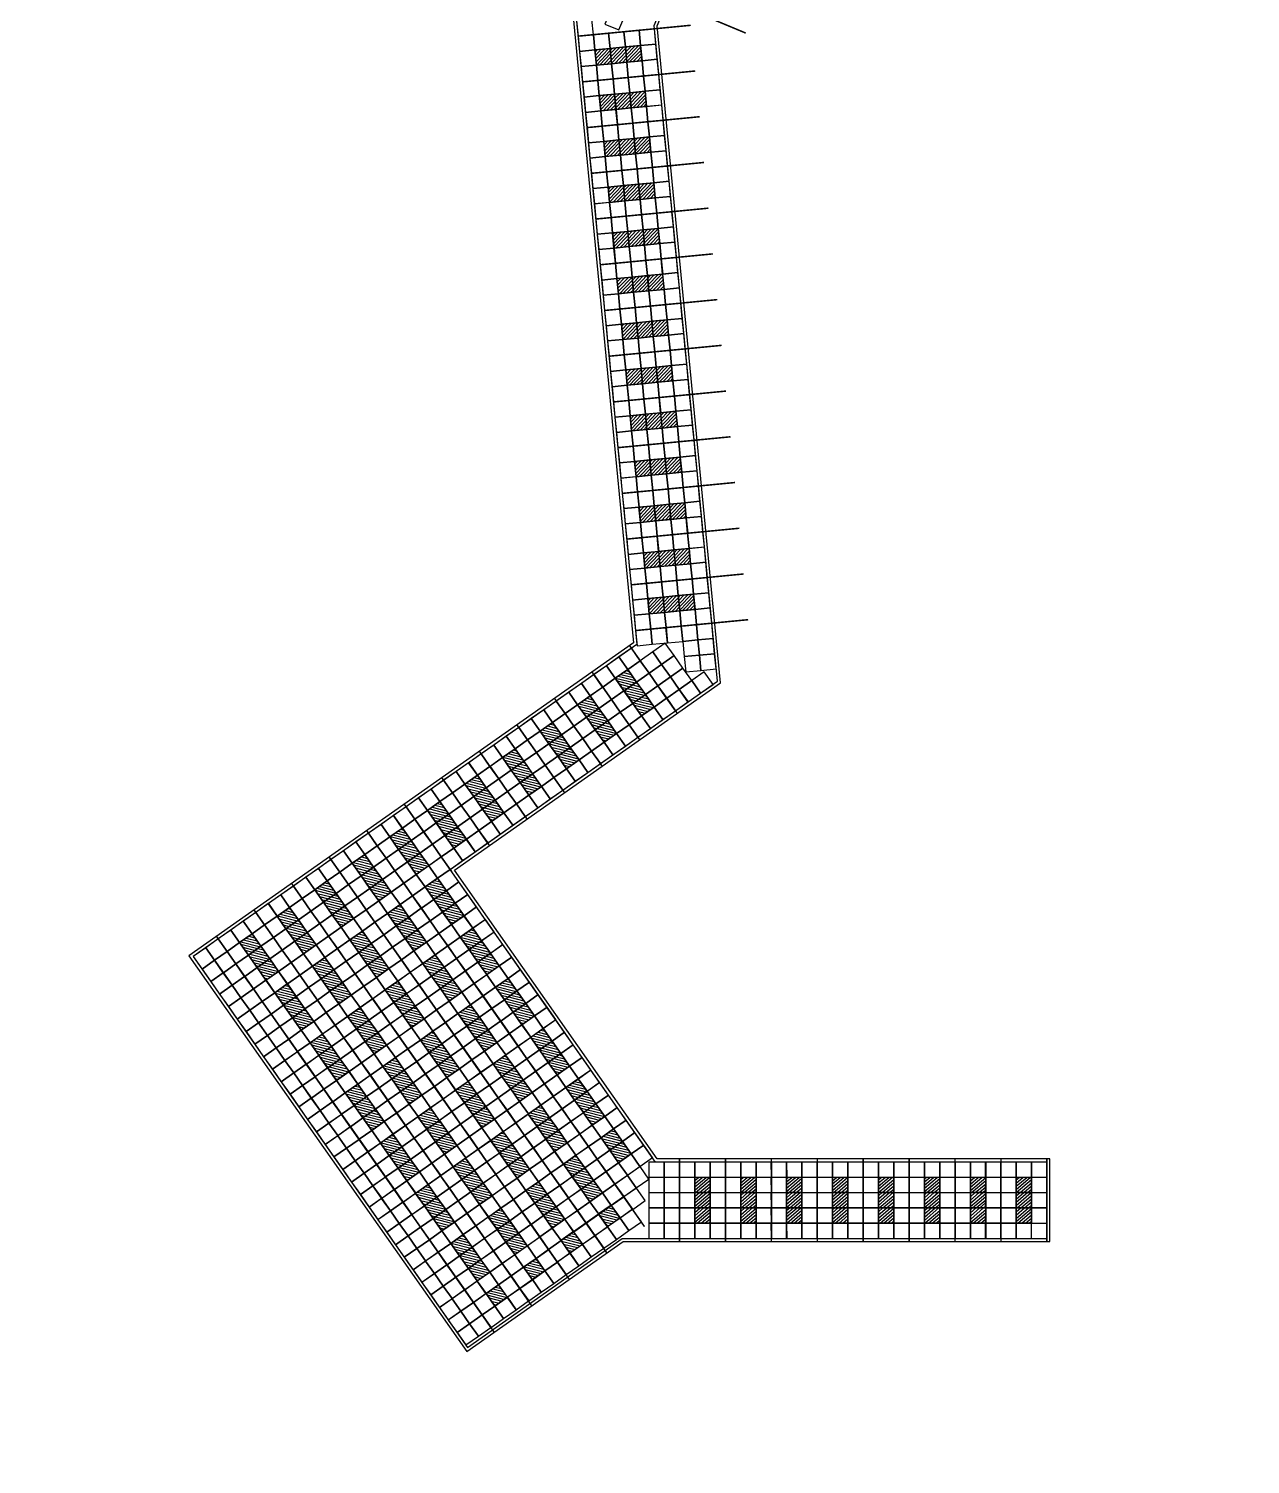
# Model space of a CAD drawing. Extents: x 833816 to 4746262, y -3629782 to -1973088.
# Drawn here: x 1977797 to 2017696, y -2702583 to -2655706 of the extents above; entities that cross this region are included whole.
import ezdxf

# ---------------------------------------------------------------- set-up
doc = ezdxf.new("R2010")
doc.units = 0
doc.header["$LTSCALE"] = 1000
doc.header["$MEASUREMENT"] = 0
doc.layers.add('W-FLOAT_BOWL浮筒', color=253, linetype='Continuous')

# ---------------------------------------------------------------- blocks, each defined once
blk = doc.blocks.new('浮筒')
at = {"layer": 'W-FLOAT_BOWL浮筒'}
blk.add_lwpolyline([(-230, -268), (268, -230), (230, 268), (-268, 230)], close=True, dxfattribs=at)
blk = doc.blocks.new('*U182')
at = {"color": 2, "const_width": 50}
blk.add_lwpolyline([(-2682, 0), (2682, 0)], dxfattribs=at)
blk = doc.blocks.new('*U179')
at = {"color": 0, "linetype": 'ByBlock', "lineweight": -2, "transparency": 16777216}
for p in [(0, 0), (0, -1500), (0, -3000), (0, -4500), (0, -6000), (0, -7500), (0, -9000), (0, -10500), (0, -12000), (0, -13500), (0, -15000), (0, -16500), (0, -18000), (0, -19500), (0, -21000), (0, -22500), (0, -24000), (0, -25500), (0, -27000)]:
    blk.add_blockref('*U182', p, dxfattribs=at)
blk = doc.blocks.new('*U184')
at = {"color": 2, "const_width": 50}
blk.add_lwpolyline([(-1848, 0), (1848, 0)], dxfattribs=at)
blk = doc.blocks.new('*U185')
at = {"color": 0, "linetype": 'ByBlock', "lineweight": -2, "transparency": 16777216}
for p in [(0, 0), (0, -1500), (0, -3000), (0, -4500), (0, -6000), (0, -7500), (0, -9000), (0, -10500), (0, -12000), (0, -13500), (0, -15000), (0, -16500), (0, -18000), (0, -19500)]:
    blk.add_blockref('*U184', p, dxfattribs=at)
blk = doc.blocks.new('空格子')
at = {"layer": 'W-FLOAT_BOWL浮筒'}
h = blk.add_hatch(dxfattribs=at)
h.set_pattern_fill('ANSI31', color=256, scale=50)
h.set_pattern_definition([(45, (0, 0), (-56.127, 56.127), [])])
h.paths.add_polyline_path([(219, 263), (-280, 225), (-242, -274), (256, -236)])
blk.add_lwpolyline([(-242, -274), (256, -236), (219, 263), (-280, 225)], close=True, dxfattribs=at)
blk = doc.blocks.new('*U194')
at = {"color": 2, "const_width": 50}
blk.add_lwpolyline([(0, 1350), (0, -1350)], dxfattribs=at)
blk = doc.blocks.new('*U195')
at = {"color": 0, "linetype": 'ByBlock', "lineweight": -2, "transparency": 16777216}
for p in [(-12000, 0), (-10500, 0), (-9000, 0), (-7500, 0), (-6000, 0), (-4500, 0), (-3000, 0), (-1500, 0), (0, 0)]:
    blk.add_blockref('*U194', p, dxfattribs=at)
blk = doc.blocks.new('*U176')
at = {"color": 2, "const_width": 50}
blk.add_lwpolyline([(0, 1350), (0, -1350)], dxfattribs=at)
blk = doc.blocks.new('*U177')
at = {"color": 0, "linetype": 'ByBlock', "lineweight": -2, "transparency": 16777216}
for p in [(-9000, 0), (-7500, 0), (-6000, 0), (-4500, 0), (-3000, 0), (-1500, 0), (0, 0)]:
    blk.add_blockref('*U176', p, dxfattribs=at)
blk = doc.blocks.new('*U198')
at = {"color": 2, "const_width": 50}
blk.add_lwpolyline([(4537, -6464), (-4537, 6464)], dxfattribs=at)
blk = doc.blocks.new('*U199')
at = {"color": 0, "linetype": 'ByBlock', "lineweight": -2, "transparency": 16777216}
blk.add_blockref('*U198', (0, 0), dxfattribs=at)
blk = doc.blocks.new('*U174')
at = {"rotation": 54.93270075368672}
blk.add_blockref('*U199', (0, 0), dxfattribs=at)
blk = doc.blocks.new('*U175')
at = {"color": 0, "linetype": 'ByBlock', "lineweight": -2, "transparency": 16777216}
for p in [(0, 6000), (0, 4500), (0, 3000), (0, 1500), (0, 0)]:
    blk.add_blockref('*U174', p, dxfattribs=at)

msp = doc.modelspace()

# ---------------------------------------------------------------- linework, layer by layer
at = {"color": 5}
for points in [[(2011010.4, -2538408.2), (2010986.1, -2585582.8), (2006762.3, -2589558.6), (2006760.6, -2628329.1), (1995564.9, -2655212.7), (1997554.1, -2675761.1), (1983030.9, -2685977.6), (1992105.5, -2698905.5), (1997215, -2695313.4), (2011153.2, -2695313.4), (2011153.2, -2692613.4), (1998319, -2692613.4), (1991699.9, -2683180.5), (2000394.2, -2677064.4), (1998323.4, -2655611.8), (2009461, -2628923.9), (2009462.2, -2590725.1), (2017687.4, -2582983.1), (2017696.4, -2565614), (2013699.6, -2559492.3), (2013710.8, -2537581.6)], [(2011053.2, -2692713.4), (1998267, -2692713.4), (1991560.7, -2683156.1), (2000289.1, -2677016.1), (1998221.5, -2655596.5), (2009361, -2628903.8), (2009362.2, -2590681.9), (2017587.5, -2582939.8), (2017596.4, -2565643.7), (2013599.5, -2559522.1), (2013610.8, -2537612.3)], [(2011110.4, -2538377.6), (2011086.1, -2585626.1), (2006862.3, -2589601.8), (2006860.6, -2628349.1), (1995666.8, -2655228), (1997659.3, -2675809.4), (1983170.1, -2686001.9), (1992129.9, -2698766.2), (1997183.3, -2695213.4), (2011053.2, -2695213.4), (2011053.2, -2692713.4)]]:
    msp.add_lwpolyline(points, dxfattribs=at)

# ---------------------------------------------------------------- block references
for name, p, rotation in [('*U179', (2009120.6, -2629891.8), 337.3906525848824), ('*U185', (1997583, -2655771.3), 5.513579165402326), ('空格子', (1996574.2, -2656617.4), 1.185991476466201), ('空格子', (1997071.9, -2656569.4), 1.185991476466201), ('空格子', (1997569.6, -2656521.4), 1.185991476466201), ('空格子', (1996718.3, -2658110.5), 1.185991476466201), ('空格子', (1997216, -2658062.5), 1.185991476466201), ('空格子', (1997713.7, -2658014.4), 1.185991476466201), ('空格子', (1996862.4, -2659603.6), 1.185991476466201), ('空格子', (1997360.1, -2659555.5), 1.185991476466201), ('空格子', (1997857.8, -2659507.5), 1.185991476466201), ('空格子', (1998001.9, -2661000.5), 1.185991476466201), ('空格子', (1997006.6, -2661096.6), 1.185991476466201), ('空格子', (1997504.2, -2661048.6), 1.185991476466201), ('空格子', (1997150.7, -2662589.7), 1.185991476466201), ('空格子', (1997648.4, -2662541.6), 1.185991476466201), ('空格子', (1998146.1, -2662493.6), 1.185991476466201), ('空格子', (1997294.8, -2664082.7), 1.185991476466201), ('空格子', (1997792.5, -2664034.7), 1.185991476466201), ('空格子', (1998290.2, -2663986.7), 1.185991476466201), ('空格子', (1997438.9, -2665575.8), 1.185991476466201), ('空格子', (1997936.6, -2665527.8), 1.185991476466201), ('空格子', (1998434.3, -2665479.7), 1.185991476466201), ('空格子', (1997583, -2667068.9), 1.185991476466201), ('空格子', (1998080.7, -2667020.8), 1.185991476466201), ('空格子', (1998578.4, -2666972.8), 1.185991476466201), ('空格子', (1998224.9, -2668513.9), 1.185991476466201), ('空格子', (1998722.5, -2668465.8), 1.185991476466201), ('空格子', (1997727.2, -2668561.9), 1.185991476466201), ('空格子', (1997871.3, -2670055), 1.185991476466201), ('空格子', (1998369, -2670006.9), 1.185991476466201), ('空格子', (1998866.7, -2669958.9), 1.185991476466201), ('空格子', (1998015.4, -2671548), 1.185991476466201), ('空格子', (1998513.1, -2671500), 1.185991476466201), ('空格子', (1999010.8, -2671452), 1.185991476466201), ('空格子', (1998159.5, -2673041.1), 1.185991476466201), ('空格子', (1998657.2, -2672993.1), 1.185991476466201), ('空格子', (1999154.9, -2672945), 1.185991476466201), ('空格子', (1998303.7, -2674534.2), 1.185991476466201), ('空格子', (1998801.3, -2674486.1), 1.185991476466201), ('空格子', (1999299, -2674438.1), 1.185991476466201), ('*U177', (1990841.5, -2682133.8), 215.124863649522), ('空格子', (1997312.4, -2676985.4), 300.79718851719), ('空格子', (1997600.5, -2677394), 300.79718851719), ('*U175', (1988462.2, -2691803.7), 305.0540812993604), ('空格子', (1996085.5, -2677848.4), 300.79718851719), ('空格子', (1997887.7, -2677803.3), 300.79718851719), ('空格子', (1996373.7, -2678257), 300.79718851719), ('空格子', (1994858.7, -2678711.5), 300.79718851719), ('空格子', (1996660.9, -2678666.3), 300.79718851719), ('空格子', (1995146.8, -2679120.1), 300.79718851719), ('空格子', (1993631.8, -2679574.5), 300.79718851719), ('空格子', (1995434, -2679529.4), 300.79718851719), ('空格子', (1993920, -2679983.1), 300.79718851719), ('空格子', (1992405, -2680437.5), 300.79718851719), ('空格子', (1994207.2, -2680392.4), 300.79718851719), ('空格子', (1991178.1, -2681300.6), 300.79718851719), ('空格子', (1992693.1, -2680846.1), 300.79718851719), ('空格子', (1992980.3, -2681255.4), 300.79718851719), ('空格子', (1991466.3, -2681709.2), 300.79718851719), ('空格子', (1989951.3, -2682163.6), 300.79718851719), ('空格子', (1991753.5, -2682118.5), 300.79718851719), ('空格子', (1990239.4, -2682572.2), 300.79718851719), ('空格子', (1988724.4, -2683026.7), 300.79718851719), ('空格子', (1990526.6, -2682981.5), 300.79718851719), ('空格子', (1989012.6, -2683435.3), 300.79718851719), ('空格子', (1987497.6, -2683889.7), 300.79718851719), ('空格子', (1989299.8, -2683844.6), 300.79718851719), ('空格子', (1991102, -2683799.5), 300.79718851719), ('空格子', (1987785.7, -2684298.3), 300.79718851719), ('空格子', (1991390.2, -2684208.1), 300.79718851719), ('空格子', (1986270.7, -2684752.7), 300.79718851719), ('空格子', (1988072.9, -2684707.6), 300.79718851719), ('空格子', (1989875.1, -2684662.5), 300.79718851719), ('空格子', (1991677.4, -2684617.4), 300.79718851719), ('空格子', (1986558.9, -2685161.3), 300.79718851719), ('空格子', (1990163.3, -2685071.1), 300.79718851719), ('空格子', (1990450.5, -2685480.4), 300.79718851719), ('空格子', (1992253.4, -2685436.2), 300.79718851719), ('空格子', (1985043.8, -2685615.8), 300.79718851719), ('空格子', (1986846.1, -2685570.6), 300.79718851719), ('空格子', (1988648.3, -2685525.5), 300.79718851719), ('空格子', (1988936.5, -2685934.1), 300.79718851719), ('空格子', (1992541.6, -2685844.8), 300.79718851719), ('空格子', (1985332, -2686024.4), 300.79718851719), ('空格子', (1985619.2, -2686433.7), 300.79718851719), ('空格子', (1987421.4, -2686388.6), 300.79718851719), ('空格子', (1989223.7, -2686343.4), 300.79718851719), ('空格子', (1991026.5, -2686299.3), 300.79718851719), ('空格子', (1992828.8, -2686254.1), 300.79718851719), ('空格子', (1987709.6, -2686797.2), 300.79718851719), ('空格子', (1991314.7, -2686707.9), 300.79718851719), ('空格子', (1986194.6, -2687251.6), 300.79718851719), ('空格子', (1987996.8, -2687206.5), 300.79718851719), ('空格子', (1989799.7, -2687162.3), 300.79718851719), ('空格子', (1991601.9, -2687117.2), 300.79718851719), ('空格子', (1993405.1, -2687071.3), 300.79718851719), ('空格子', (1986482.8, -2687660.2), 300.79718851719), ('空格子', (1990087.9, -2687570.9), 300.79718851719), ('空格子', (1993693.3, -2687479.9), 300.79718851719), ('空格子', (1986770, -2688069.5), 300.79718851719), ('空格子', (1988572.8, -2688025.3), 300.79718851719), ('空格子', (1990375.1, -2687980.2), 300.79718851719), ('空格子', (1992178.3, -2687934.4), 300.79718851719), ('空格子', (1993980.5, -2687889.2), 300.79718851719), ('空格子', (1988861, -2688433.9), 300.79718851719), ('空格子', (1990951.4, -2688797.4), 300.79718851719), ('空格子', (1992466.5, -2688343), 300.79718851719), ('空格子', (1992753.6, -2688752.3), 300.79718851719), ('空格子', (1994552, -2688711.3), 300.79718851719), ('空格子', (1987346, -2688888.4), 300.79718851719), ('空格子', (1989148.2, -2688843.2), 300.79718851719), ('空格子', (1991239.6, -2689206), 300.79718851719), ('空格子', (1994840.2, -2689119.9), 300.79718851719), ('空格子', (1987634.2, -2689297), 300.79718851719), ('空格子', (1987921.4, -2689706.3), 300.79718851719), ('空格子', (1989724.6, -2689660.4), 300.79718851719), ('空格子', (1991526.8, -2689615.3), 300.79718851719), ('空格子', (1993325.1, -2689574.3), 300.79718851719), ('空格子', (1995127.3, -2689529.2), 300.79718851719), ('空格子', (1990012.8, -2690069), 300.79718851719), ('空格子', (1993613.3, -2689982.9), 300.79718851719), ('空格子', (1988497.7, -2690523.5), 300.79718851719), ('空格子', (1990299.9, -2690478.3), 300.79718851719), ('空格子', (1992098.3, -2690437.4), 300.79718851719), ('空格子', (1993900.5, -2690392.2), 300.79718851719), ('空格子', (1995698.8, -2690351.3), 300.79718851719), ('空格子', (1988785.9, -2690932.1), 300.79718851719), ('空格子', (1992386.5, -2690846), 300.79718851719), ('空格子', (1995987, -2690759.8), 300.79718851719), ('空格子', (1989073.1, -2691341.4), 300.79718851719), ('空格子', (1990871.4, -2691300.4), 300.79718851719), ('空格子', (1992673.6, -2691255.3), 300.79718851719), ('空格子', (1994472, -2691214.3), 300.79718851719), ('空格子', (1996274.2, -2691169.2), 300.79718851719), ('空格子', (1991159.6, -2691709), 300.79718851719), ('空格子', (1993245.1, -2692077.3), 300.79718851719), ('空格子', (1994760.2, -2691622.9), 300.79718851719), ('空格子', (1995047.3, -2692032.2), 300.79718851719), ('空格子', (1996849.6, -2691987.1), 300.79718851719), ('空格子', (1989644.6, -2692163.4), 300.79718851719), ('空格子', (1991446.8, -2692118.3), 300.79718851719), ('空格子', (1993533.3, -2692485.9), 300.79718851719), ('空格子', (1997137.7, -2692395.7), 300.79718851719), ('空格子', (1989932.8, -2692572), 300.79718851719), ('空格子', (1990219.9, -2692981.3), 300.79718851719), ('空格子', (1992018.3, -2692940.4), 300.79718851719), ('空格子', (1993820.5, -2692895.2), 300.79718851719), ('空格子', (1995622.7, -2692850.1), 300.79718851719), ('空格子', (1992306.5, -2693349), 300.79718851719), ('空格子', (1995910.9, -2693258.7), 300.79718851719), ('空格子', (1990791.4, -2693803.4), 300.79718851719), ('空格子', (1992593.6, -2693758.3), 300.79718851719), ('空格子', (1994395.9, -2693713.1), 300.79718851719), ('空格子', (1996198.1, -2693668), 300.79718851719), ('空格子', (1999815.5, -2693458.7), 355.6724123105793), ('空格子', (2001315.5, -2693458.7), 355.6724123105793), ('空格子', (2002815.5, -2693458.7), 355.6724123105793), ('空格子', (2004315.5, -2693458.7), 355.6724123105793), ('空格子', (2005815.5, -2693458.7), 355.6724123105793), ('空格子', (2007315.5, -2693458.7), 355.6724123105793), ('空格子', (2008815.5, -2693458.7), 355.6724123105793), ('空格子', (2010315.5, -2693458.7), 355.6724123105793), ('空格子', (1991079.6, -2694212), 300.79718851719), ('空格子', (1994684, -2694121.7), 300.79718851719), ('空格子', (1999815.5, -2693958.7), 355.6724123105793), ('空格子', (2001315.5, -2693958.7), 355.6724123105793), ('空格子', (2002815.5, -2693958.7), 355.6724123105793), ('空格子', (2004315.5, -2693958.7), 355.6724123105793), ('空格子', (2005815.5, -2693958.7), 355.6724123105793), ('空格子', (2007315.5, -2693958.7), 355.6724123105793), ('空格子', (2008815.5, -2693958.7), 355.6724123105793), ('空格子', (2010315.5, -2693958.7), 355.6724123105793), ('空格子', (1991366.8, -2694621.3), 300.79718851719), ('空格子', (1993169, -2694576.2), 300.79718851719), ('空格子', (1994971.2, -2694531), 300.79718851719), ('空格子', (1996768.8, -2694477.1), 300.79718851719), ('空格子', (1999815.5, -2694458.7), 355.6724123105793), ('空格子', (2001315.5, -2694458.7), 355.6724123105793), ('空格子', (2002815.5, -2694458.7), 355.6724123105793), ('空格子', (2004315.5, -2694458.7), 355.6724123105793), ('空格子', (2005815.5, -2694458.7), 355.6724123105793), ('空格子', (2007315.5, -2694458.7), 355.6724123105793), ('空格子', (2008815.5, -2694458.7), 355.6724123105793), ('空格子', (2010315.5, -2694458.7), 355.6724123105793), ('空格子', (1993457.2, -2694984.8), 300.79718851719), ('空格子', (1995541.9, -2695340.1), 300.79718851719), ('空格子', (1991942.2, -2695439.2), 300.79718851719), ('空格子', (1993744.4, -2695394.1), 300.79718851719), ('空格子', (1992230.3, -2695847.8), 300.79718851719), ('空格子', (1992517.5, -2696257.1), 300.79718851719), ('空格子', (1994321.8, -2696215), 300.79718851719), ('空格子', (1993093.9, -2697076.5), 300.79718851719)]:
    msp.add_blockref(name, p, dxfattribs=dict(rotation=rotation))
msp.add_blockref('*U195', (2011053.2, -2693963.4))
at = {"layer": 'W-FLOAT_BOWL浮筒'}
for p, rotation in [((1996940.8, -2655420.2), 333.0630648960807), ((1995967.2, -2655676.1), 1.185991476615923), ((1996016.8, -2656173.6), 1.185991476615923), ((1996514.4, -2656125.6), 1.185991476615923), ((1997012.1, -2656077.6), 1.185991476615923), ((1997509.8, -2656029.5), 1.185991476615923), ((1998007.5, -2655981.5), 1.185991476615923), ((1996064.8, -2656671.3), 1.185991476615923), ((1998055.5, -2656479.2), 1.185991476615923), ((1996112.8, -2657169), 1.185991476615923), ((1996610.5, -2657121), 1.185991476615923), ((1997108.2, -2657072.9), 1.185991476615923), ((1997605.9, -2657024.9), 1.185991476615923), ((1998103.6, -2656976.8), 1.185991476615923), ((1996160.9, -2657666.7), 1.185991476615923), ((1996658.6, -2657618.7), 1.185991476615923), ((1997156.3, -2657570.6), 1.185991476615923), ((1997653.9, -2657522.6), 1.185991476615923), ((1998151.6, -2657474.5), 1.185991476615923), ((1996208.9, -2658164.4), 1.185991476615923), ((1998199.7, -2657972.2), 1.185991476615923), ((1996257, -2658662.1), 1.185991476615923), ((1996754.6, -2658614), 1.185991476615923), ((1997252.3, -2658566), 1.185991476615923), ((1997750, -2658517.9), 1.185991476615923), ((1998247.7, -2658469.9), 1.185991476615923), ((1996305, -2659159.8), 1.185991476615923), ((1996802.7, -2659111.7), 1.185991476615923), ((1997300.4, -2659063.7), 1.185991476615923), ((1997798.1, -2659015.6), 1.185991476615923), ((1998295.7, -2658967.6), 1.185991476615923), ((1998343.8, -2659465.3), 1.185991476615923), ((1996353, -2659657.4), 1.185991476615923), ((1997396.5, -2660059.1), 1.185991476615923), ((1997894.1, -2660011), 1.185991476615923), ((1998391.8, -2659963), 1.185991476615923), ((1996401.1, -2660155.1), 1.185991476615923), ((1996898.8, -2660107.1), 1.185991476615923), ((1997444.5, -2660556.7), 1.185991476615923), ((1997942.2, -2660508.7), 1.185991476615923), ((1998439.9, -2660460.7), 1.185991476615923), ((1996449.1, -2660652.8), 1.185991476615923), ((1996946.8, -2660604.8), 1.185991476615923), ((1998487.9, -2660958.3), 1.185991476615923), ((1996497.2, -2661150.5), 1.185991476615923), ((1998038.3, -2661504.1), 1.185991476615923), ((1998536, -2661456), 1.185991476615923), ((1996545.2, -2661648.2), 1.185991476615923), ((1997042.9, -2661600.2), 1.185991476615923), ((1997540.6, -2661552.1), 1.185991476615923), ((1998584, -2661953.7), 1.185991476615923), ((1996593.2, -2662145.9), 1.185991476615923), ((1997090.9, -2662097.8), 1.185991476615923), ((1997588.6, -2662049.8), 1.185991476615923), ((1998086.3, -2662001.8), 1.185991476615923), ((1996641.3, -2662643.6), 1.185991476615923), ((1998632, -2662451.4), 1.185991476615923), ((1996689.3, -2663141.3), 1.185991476615923), ((1997187, -2663093.2), 1.185991476615923), ((1997684.7, -2663045.2), 1.185991476615923), ((1998182.4, -2662997.1), 1.185991476615923), ((1998680.1, -2662949.1), 1.185991476615923), ((1996737.4, -2663638.9), 1.185991476615923), ((1997235.1, -2663590.9), 1.185991476615923), ((1997732.7, -2663542.9), 1.185991476615923), ((1998230.4, -2663494.8), 1.185991476615923), ((1998728.1, -2663446.8), 1.185991476615923), ((1996785.4, -2664136.6), 1.185991476615923), ((1998776.2, -2663944.5), 1.185991476615923), ((1996833.4, -2664634.3), 1.185991476615923), ((1997331.1, -2664586.3), 1.185991476615923), ((1997828.8, -2664538.2), 1.185991476615923), ((1998326.5, -2664490.2), 1.185991476615923), ((1998824.2, -2664442.1), 1.185991476615923), ((1996881.5, -2665132), 1.185991476615923), ((1997379.2, -2665084), 1.185991476615923), ((1997876.9, -2665035.9), 1.185991476615923), ((1998374.5, -2664987.9), 1.185991476615923), ((1998872.2, -2664939.8), 1.185991476615923), ((1996929.5, -2665629.7), 1.185991476615923), ((1998920.3, -2665437.5), 1.185991476615923), ((1996977.6, -2666127.4), 1.185991476615923), ((1997475.3, -2666079.3), 1.185991476615923), ((1997972.9, -2666031.3), 1.185991476615923), ((1998470.6, -2665983.2), 1.185991476615923), ((1998968.3, -2665935.2), 1.185991476615923), ((1997025.6, -2666625.1), 1.185991476615923), ((1997523.3, -2666577), 1.185991476615923), ((1998021, -2666529), 1.185991476615923), ((1998518.7, -2666480.9), 1.185991476615923), ((1999016.4, -2666432.9), 1.185991476615923), ((1997073.7, -2667122.7), 1.185991476615923), ((1999064.4, -2666930.6), 1.185991476615923), ((1997619.4, -2667572.4), 1.185991476615923), ((1998117.1, -2667524.4), 1.185991476615923), ((1998614.8, -2667476.3), 1.185991476615923), ((1999112.4, -2667428.3), 1.185991476615923), ((1997121.7, -2667620.4), 1.185991476615923), ((1997667.4, -2668070.1), 1.185991476615923), ((1998165.1, -2668022), 1.185991476615923), ((1998662.8, -2667974), 1.185991476615923), ((1999160.5, -2667926), 1.185991476615923), ((1997169.7, -2668118.1), 1.185991476615923), ((1999208.5, -2668423.6), 1.185991476615923), ((1997217.8, -2668615.8), 1.185991476615923), ((1998758.9, -2668969.4), 1.185991476615923), ((1999256.6, -2668921.3), 1.185991476615923), ((1997265.8, -2669113.5), 1.185991476615923), ((1997763.5, -2669065.5), 1.185991476615923), ((1998261.2, -2669017.4), 1.185991476615923), ((1998806.9, -2669467.1), 1.185991476615923), ((1999304.6, -2669419), 1.185991476615923), ((1997313.9, -2669611.2), 1.185991476615923), ((1997811.5, -2669563.1), 1.185991476615923), ((1998309.2, -2669515.1), 1.185991476615923), ((1999352.6, -2669916.7), 1.185991476615923), ((1997361.9, -2670108.9), 1.185991476615923), ((1999400.7, -2670414.4), 1.185991476615923), ((1997409.9, -2670606.6), 1.185991476615923), ((1997907.6, -2670558.5), 1.185991476615923), ((1998405.3, -2670510.5), 1.185991476615923), ((1998903, -2670462.4), 1.185991476615923), ((1997458, -2671104.2), 1.185991476615923), ((1997955.7, -2671056.2), 1.185991476615923), ((1998453.4, -2671008.2), 1.185991476615923), ((1998951, -2670960.1), 1.185991476615923), ((1999448.7, -2670912.1), 1.185991476615923), ((1997506, -2671601.9), 1.185991476615923), ((1999496.8, -2671409.8), 1.185991476615923), ((1997554.1, -2672099.6), 1.185991476615923), ((1998051.7, -2672051.6), 1.185991476615923), ((1998549.4, -2672003.5), 1.185991476615923), ((1999047.1, -2671955.5), 1.185991476615923), ((1999544.8, -2671907.4), 1.185991476615923), ((1997602.1, -2672597.3), 1.185991476615923), ((1998099.8, -2672549.3), 1.185991476615923), ((1998597.5, -2672501.2), 1.185991476615923), ((1999095.2, -2672453.2), 1.185991476615923), ((1999592.8, -2672405.1), 1.185991476615923), ((1997650.1, -2673095), 1.185991476615923), ((1999640.9, -2672902.8), 1.185991476615923), ((1997698.2, -2673592.7), 1.185991476615923), ((1998195.9, -2673544.6), 1.185991476615923), ((1998693.6, -2673496.6), 1.185991476615923), ((1999191.2, -2673448.6), 1.185991476615923), ((1999688.9, -2673400.5), 1.185991476615923), ((1997746.2, -2674090.4), 1.185991476615923), ((1998243.9, -2674042.3), 1.185991476615923), ((1998741.6, -2673994.3), 1.185991476615923), ((1999239.3, -2673946.2), 1.185991476615923), ((1999737, -2673898.2), 1.185991476615923), ((1997794.3, -2674588), 1.185991476615923), ((1999785, -2674395.9), 1.185991476615923), ((1997842.3, -2675085.7), 1.185991476615923), ((1998340, -2675037.7), 1.185991476615923), ((1998837.7, -2674989.7), 1.185991476615923), ((1999335.4, -2674941.6), 1.185991476615923), ((1999833.1, -2674893.6), 1.185991476615923), ((1998388, -2675535.4), 1.185991476615923), ((1998885.7, -2675487.3), 1.185991476615923), ((1999383.4, -2675439.3), 1.185991476615923), ((1999881.1, -2675391.3), 1.185991476615923), ((1997890.3, -2675583.4), 1.185991476615923), ((1998528.4, -2676115.1), 30.79718851728389), ((1999431.4, -2675937), 1.185991476615923), ((1999929.1, -2675888.9), 1.185991476615923), ((1997013.8, -2676569.1), 30.79718851728389), ((1997422.8, -2676281.5), 30.79718851728389), ((1998119.4, -2676402.7), 30.79718851728389), ((1998816, -2676524), 30.79718851728389), ((1999479.5, -2676434.7), 1.185991476615923), ((1999977.2, -2676386.6), 1.185991476615923), ((1996604.9, -2676856.8), 30.79718851728389), ((1997710.5, -2676690.4), 30.79718851728389), ((1998407.1, -2676811.7), 30.79718851728389), ((1999103.7, -2676933), 30.79718851728389), ((1999800.3, -2677054.2), 30.79718851728389), ((1995787, -2677432.2), 30.79718851728389), ((1996195.9, -2677144.5), 30.79718851728389), ((1996892.6, -2677265.8), 30.79718851728389), ((1997998.1, -2677099.4), 30.79718851728389), ((1998285.8, -2677508.3), 30.79718851728389), ((1998694.8, -2677220.6), 30.79718851728389), ((1999391.4, -2677341.9), 30.79718851728389), ((1994969.1, -2678007.5), 30.79718851728389), ((1995378, -2677719.9), 30.79718851728389), ((1996483.6, -2677553.5), 30.79718851728389), ((1996771.3, -2677962.4), 30.79718851728389), ((1997180.2, -2677674.7), 30.79718851728389), ((1998573.5, -2677917.3), 30.79718851728389), ((1998982.4, -2677629.6), 30.79718851728389), ((1994560.1, -2678295.2), 30.79718851728389), ((1995256.7, -2678416.5), 30.79718851728389), ((1995665.7, -2678128.8), 30.79718851728389), ((1997059, -2678371.4), 30.79718851728389), ((1997467.9, -2678083.7), 30.79718851728389), ((1998164.5, -2678204.9), 30.79718851728389), ((1993742.2, -2678870.6), 30.79718851728389), ((1994151.2, -2678582.9), 30.79718851728389), ((1995544.4, -2678825.4), 30.79718851728389), ((1995953.4, -2678537.8), 30.79718851728389), ((1996241.1, -2678946.7), 30.79718851728389), ((1997346.6, -2678780.3), 30.79718851728389), ((1997755.6, -2678492.6), 30.79718851728389), ((1993333.3, -2679158.3), 30.79718851728389), ((1994029.9, -2679279.5), 30.79718851728389), ((1994438.8, -2678991.9), 30.79718851728389), ((1994726.5, -2679400.8), 30.79718851728389), ((1995832.1, -2679234.4), 30.79718851728389), ((1996528.7, -2679355.7), 30.79718851728389), ((1996937.7, -2679068), 30.79718851728389), ((1992515.4, -2679733.6), 30.79718851728389), ((1992924.3, -2679445.9), 30.79718851728389), ((1993212, -2679854.9), 30.79718851728389), ((1994317.6, -2679688.5), 30.79718851728389), ((1995014.2, -2679809.8), 30.79718851728389), ((1996119.8, -2679643.3), 30.79718851728389), ((1991697.5, -2680309), 30.79718851728389), ((1992106.4, -2680021.3), 30.79718851728389), ((1992803, -2680142.6), 30.79718851728389), ((1993499.7, -2680263.8), 30.79718851728389), ((1994605.3, -2680097.4), 30.79718851728389), ((1995301.9, -2680218.7), 30.79718851728389), ((1995710.8, -2679931), 30.79718851728389), ((1991288.5, -2680596.7), 30.79718851728389), ((1991985.1, -2680717.9), 30.79718851728389), ((1993090.7, -2680551.5), 30.79718851728389), ((1993787.4, -2680672.8), 30.79718851728389), ((1994484, -2680794.1), 30.79718851728389), ((1994892.9, -2680506.4), 30.79718851728389), ((1990470.6, -2681172), 30.79718851728389), ((1990879.6, -2680884.3), 30.79718851728389), ((1991576.2, -2681005.6), 30.79718851728389), ((1992272.8, -2681126.9), 30.79718851728389), ((1993378.4, -2680960.5), 30.79718851728389), ((1994075, -2681081.7), 30.79718851728389), ((1989652.7, -2681747.4), 30.79718851728389), ((1990061.7, -2681459.7), 30.79718851728389), ((1990758.3, -2681581), 30.79718851728389), ((1991863.9, -2681414.6), 30.79718851728389), ((1992560.5, -2681535.8), 30.79718851728389), ((1993257.1, -2681657.1), 30.79718851728389), ((1993666.1, -2681369.4), 30.79718851728389), ((1989243.8, -2682035.1), 30.79718851728389), ((1990349.3, -2681868.6), 30.79718851728389), ((1991046, -2681989.9), 30.79718851728389), ((1992151.6, -2681823.5), 30.79718851728389), ((1992439.2, -2682232.5), 30.79718851728389), ((1992848.2, -2681944.8), 30.79718851728389), ((1988425.9, -2682610.4), 30.79718851728389), ((1988834.8, -2682322.7), 30.79718851728389), ((1989531.4, -2682444), 30.79718851728389), ((1990637, -2682277.6), 30.79718851728389), ((1990924.7, -2682686.5), 30.79718851728389), ((1991333.7, -2682398.9), 30.79718851728389), ((1992030.3, -2682520.1), 30.79718851728389), ((1988016.9, -2682898.1), 30.79718851728389), ((1989122.5, -2682731.7), 30.79718851728389), ((1989410.2, -2683140.6), 30.79718851728389), ((1989819.1, -2682853), 30.79718851728389), ((1991213.1, -2683096.5), 30.79718851728389), ((1991621.3, -2682807.8), 30.79718851728389), ((1987199, -2683473.5), 30.79718851728389), ((1987608, -2683185.8), 30.79718851728389), ((1987895.6, -2683594.7), 30.79718851728389), ((1988304.6, -2683307), 30.79718851728389), ((1989697.9, -2683549.6), 30.79718851728389), ((1990106.8, -2683261.9), 30.79718851728389), ((1990804.1, -2683384.2), 30.79718851728389), ((1991500.1, -2683504.5), 30.79718851728389), ((1986381.1, -2684048.8), 30.79718851728389), ((1986790.1, -2683761.1), 30.79718851728389), ((1988183.3, -2684003.7), 30.79718851728389), ((1988592.3, -2683716), 30.79718851728389), ((1989985.5, -2683958.5), 30.79718851728389), ((1990394.5, -2683670.9), 30.79718851728389), ((1990682.2, -2684079.8), 30.79718851728389), ((1991787.8, -2683913.4), 30.79718851728389), ((1985972.2, -2684336.5), 30.79718851728389), ((1986668.8, -2684457.8), 30.79718851728389), ((1987077.7, -2684170.1), 30.79718851728389), ((1988471, -2684412.6), 30.79718851728389), ((1988879.9, -2684124.9), 30.79718851728389), ((1989167.6, -2684533.9), 30.79718851728389), ((1989576.6, -2684246.2), 30.79718851728389), ((1990273.2, -2684367.5), 30.79718851728389), ((1990969.9, -2684488.8), 30.79718851728389), ((1992075.4, -2684322.4), 30.79718851728389), ((1985154.3, -2684911.9), 30.79718851728389), ((1985563.2, -2684624.2), 30.79718851728389), ((1985850.9, -2685033.1), 30.79718851728389), ((1986956.5, -2684866.7), 30.79718851728389), ((1987365.4, -2684579), 30.79718851728389), ((1987653.1, -2684988), 30.79718851728389), ((1988758.7, -2684821.6), 30.79718851728389), ((1989455.3, -2684942.9), 30.79718851728389), ((1990560.9, -2684776.5), 30.79718851728389), ((1991257.5, -2684897.7), 30.79718851728389), ((1991954.2, -2685019), 30.79718851728389), ((1992363.1, -2684731.3), 30.79718851728389), ((1984336.4, -2685487.2), 30.79718851728389), ((1984745.3, -2685199.5), 30.79718851728389), ((1985441.9, -2685320.8), 30.79718851728389), ((1986138.6, -2685442.1), 30.79718851728389), ((1987244.1, -2685275.7), 30.79718851728389), ((1987940.8, -2685396.9), 30.79718851728389), ((1988349.7, -2685109.3), 30.79718851728389), ((1989046.4, -2685230.6), 30.79718851728389), ((1989743, -2685351.8), 30.79718851728389), ((1990848.6, -2685185.4), 30.79718851728389), ((1991545.2, -2685306.7), 30.79718851728389), ((1992651.5, -2685141.3), 30.79718851728389), ((1983927.4, -2685774.9), 30.79718851728389), ((1984624, -2685896.2), 30.79718851728389), ((1985729.6, -2685729.8), 30.79718851728389), ((1986426.2, -2685851), 30.79718851728389), ((1987122.9, -2685972.3), 30.79718851728389), ((1987531.8, -2685684.6), 30.79718851728389), ((1988228.5, -2685805.9), 30.79718851728389), ((1989334.1, -2685639.5), 30.79718851728389), ((1990030.7, -2685760.8), 30.79718851728389), ((1990727.3, -2685882.1), 30.79718851728389), ((1991136.3, -2685594.4), 30.79718851728389), ((1991833.6, -2685716.6), 30.79718851728389), ((1992939.2, -2685550.2), 30.79718851728389), ((1993226.8, -2685959.2), 30.79718851728389), ((1983518.5, -2686062.6), 30.79718851728389), ((1984215.1, -2686183.8), 30.79718851728389), ((1984911.7, -2686305.1), 30.79718851728389), ((1986017.3, -2686138.7), 30.79718851728389), ((1986713.9, -2686260), 30.79718851728389), ((1987819.5, -2686093.6), 30.79718851728389), ((1988516.2, -2686214.9), 30.79718851728389), ((1989621.7, -2686048.5), 30.79718851728389), ((1990318.4, -2686169.7), 30.79718851728389), ((1991424.6, -2686004.3), 30.79718851728389), ((1991712.3, -2686413.2), 30.79718851728389), ((1992121.3, -2686125.6), 30.79718851728389), ((1993514.5, -2686368.1), 30.79718851728389), ((1983806.1, -2686471.5), 30.79718851728389), ((1984093.8, -2686880.5), 30.79718851728389), ((1984502.8, -2686592.8), 30.79718851728389), ((1985199.4, -2686714.1), 30.79718851728389), ((1985896, -2686835.3), 30.79718851728389), ((1986305, -2686547.7), 30.79718851728389), ((1987001.6, -2686669), 30.79718851728389), ((1988107.2, -2686502.6), 30.79718851728389), ((1988394.9, -2686911.5), 30.79718851728389), ((1988803.8, -2686623.8), 30.79718851728389), ((1989500.5, -2686745.1), 30.79718851728389), ((1989909.4, -2686457.4), 30.79718851728389), ((1990197.8, -2686867.3), 30.79718851728389), ((1990606.7, -2686579.7), 30.79718851728389), ((1992000, -2686822.2), 30.79718851728389), ((1992408.9, -2686534.5), 30.79718851728389), ((1993105.6, -2686655.8), 30.79718851728389), ((1993803.2, -2686776.3), 30.79718851728389), ((1984381.5, -2687289.4), 30.79718851728389), ((1984790.4, -2687001.7), 30.79718851728389), ((1985487.1, -2687123), 30.79718851728389), ((1986592.7, -2686956.6), 30.79718851728389), ((1986880.4, -2687365.6), 30.79718851728389), ((1987289.3, -2687077.9), 30.79718851728389), ((1988682.6, -2687320.5), 30.79718851728389), ((1989091.5, -2687032.8), 30.79718851728389), ((1990485.5, -2687276.3), 30.79718851728389), ((1990894.4, -2686988.6), 30.79718851728389), ((1992287.7, -2687231.1), 30.79718851728389), ((1992696.6, -2686943.5), 30.79718851728389), ((1992985.3, -2687351.7), 30.79718851728389), ((1994090.9, -2687185.3), 30.79718851728389), ((1984669.2, -2687698.4), 30.79718851728389), ((1985078.1, -2687410.7), 30.79718851728389), ((1985365.8, -2687819.6), 30.79718851728389), ((1985774.8, -2687532), 30.79718851728389), ((1987168, -2687774.5), 30.79718851728389), ((1987577, -2687486.9), 30.79718851728389), ((1988273.6, -2687608.1), 30.79718851728389), ((1988970.9, -2687730.4), 30.79718851728389), ((1989379.9, -2687442.7), 30.79718851728389), ((1989667.6, -2687851.6), 30.79718851728389), ((1990773.1, -2687685.2), 30.79718851728389), ((1991182.1, -2687397.6), 30.79718851728389), ((1991469.8, -2687806.5), 30.79718851728389), ((1991878.7, -2687518.8), 30.79718851728389), ((1992576.4, -2687639.4), 30.79718851728389), ((1993273, -2687760.7), 30.79718851728389), ((1994378.6, -2687594.2), 30.79718851728389), ((1984956.9, -2688107.3), 30.79718851728389), ((1985653.8, -2688229.5), 30.72649361071289), ((1986062.5, -2687940.9), 30.79718851728389), ((1987455.7, -2688183.5), 30.79718851728389), ((1987864.7, -2687895.8), 30.79718851728389), ((1988153, -2688305.7), 30.79718851728389), ((1989258.6, -2688139.3), 30.79718851728389), ((1989955.2, -2688260.6), 30.79718851728389), ((1991060.8, -2688094.2), 30.79718851728389), ((1991758.5, -2688214.7), 30.79718851728389), ((1992864, -2688048.3), 30.79718851728389), ((1993560.7, -2688169.6), 30.79718851728389), ((1994257.3, -2688290.9), 30.79718851728389), ((1994666.3, -2688003.2), 30.79718851728389), ((1985244.5, -2688516.7), 30.72649361071289), ((1985940.9, -2688638.8), 30.72649361071289), ((1986350.1, -2688349.9), 30.79718851728389), ((1986637.8, -2688758.8), 30.79718851728389), ((1987046.8, -2688471.2), 30.79718851728389), ((1987744.1, -2688593.4), 30.79718851728389), ((1988440.7, -2688714.7), 30.79718851728389), ((1989546.3, -2688548.3), 30.79718851728389), ((1990242.9, -2688669.5), 30.79718851728389), ((1990651.9, -2688381.9), 30.79718851728389), ((1991349.5, -2688502.4), 30.79718851728389), ((1992046.1, -2688623.7), 30.79718851728389), ((1993151.7, -2688457.3), 30.79718851728389), ((1993848.4, -2688578.6), 30.79718851728389), ((1994950.1, -2688416.3), 30.79718851728389), ((1985531.6, -2688926), 30.72649361071289), ((1986228.1, -2689048.1), 30.72649361071289), ((1986926.2, -2689168.8), 30.79718851728389), ((1988031.8, -2689002.4), 30.79718851728389), ((1988728.4, -2689123.6), 30.79718851728389), ((1989425, -2689244.9), 30.79718851728389), ((1989834, -2688957.2), 30.79718851728389), ((1990531.6, -2689077.8), 30.79718851728389), ((1991637.2, -2688911.4), 30.79718851728389), ((1992333.8, -2689032.6), 30.79718851728389), ((1993030.5, -2689153.9), 30.79718851728389), ((1993439.4, -2688866.2), 30.79718851728389), ((1994132.2, -2688991.7), 30.79718851728389), ((1995237.8, -2688825.3), 30.79718851728389), ((1995525.4, -2689234.2), 30.79718851728389), ((1985818.8, -2689335.3), 30.72649361071289), ((1986515.3, -2689457.4), 30.72649361071289), ((1987213.9, -2689577.7), 30.79718851728389), ((1988319.4, -2689411.3), 30.79718851728389), ((1989016.1, -2689532.6), 30.79718851728389), ((1990122.7, -2689365.5), 30.79718851728389), ((1990819.3, -2689486.7), 30.79718851728389), ((1991924.9, -2689320.3), 30.79718851728389), ((1992212.5, -2689729.3), 30.79718851728389), ((1992621.5, -2689441.6), 30.79718851728389), ((1993723.2, -2689279.4), 30.79718851728389), ((1994010.9, -2689688.3), 30.79718851728389), ((1994419.8, -2689400.6), 30.79718851728389), ((1995813.1, -2689643.2), 30.79718851728389), ((1986106, -2689744.6), 30.72649361071289), ((1986393.2, -2690153.9), 30.72649361071289), ((1986802.5, -2689866.7), 30.72649361071289), ((1987501.5, -2689986.7), 30.79718851728389), ((1988198.2, -2690107.9), 30.79718851728389), ((1988607.1, -2689820.3), 30.79718851728389), ((1989304.8, -2689940.8), 30.79718851728389), ((1990410.3, -2689774.4), 30.79718851728389), ((1990698, -2690183.4), 30.79718851728389), ((1991107, -2689895.7), 30.79718851728389), ((1991803.6, -2690017), 30.79718851728389), ((1992496.4, -2690142.4), 30.79718851728389), ((1992905.3, -2689854.7), 30.79718851728389), ((1994298.6, -2690097.3), 30.79718851728389), ((1994707.5, -2689809.6), 30.79718851728389), ((1995404.2, -2689930.8), 30.79718851728389), ((1996096.9, -2690056.3), 30.79718851728389), ((1986680.3, -2690563.2), 30.72649361071289), ((1987089.6, -2690276.1), 30.72649361071289), ((1987789.2, -2690395.6), 30.79718851728389), ((1988895.8, -2690228.5), 30.79718851728389), ((1989183.5, -2690637.5), 30.79718851728389), ((1989592.4, -2690349.8), 30.79718851728389), ((1990985.7, -2690592.3), 30.79718851728389), ((1991394.6, -2690304.6), 30.79718851728389), ((1992784, -2690551.3), 30.79718851728389), ((1993193, -2690263.7), 30.79718851728389), ((1994586.3, -2690506.2), 30.79718851728389), ((1994995.2, -2690218.5), 30.79718851728389), ((1995279, -2690631.6), 30.79718851728389), ((1996384.6, -2690465.2), 30.79718851728389), ((1986967.5, -2690972.5), 30.72649361071289), ((1987376.8, -2690685.4), 30.72649361071289), ((1987664, -2691094.7), 30.72649361071289), ((1988077.9, -2690803.9), 30.79718851728389), ((1989471.2, -2691046.4), 30.79718851728389), ((1989880.1, -2690758.7), 30.79718851728389), ((1990576.7, -2690880), 30.79718851728389), ((1991269.5, -2691005.4), 30.79718851728389), ((1991678.5, -2690717.7), 30.79718851728389), ((1991966.1, -2691126.7), 30.79718851728389), ((1993071.7, -2690960.3), 30.79718851728389), ((1993480.7, -2690672.6), 30.79718851728389), ((1993768.4, -2691081.6), 30.79718851728389), ((1994177.3, -2690793.9), 30.79718851728389), ((1994870.1, -2690919.3), 30.79718851728389), ((1995566.7, -2691040.6), 30.79718851728389), ((1996672.3, -2690874.2), 30.79718851728389), ((1987254.7, -2691381.8), 30.72649361071289), ((1987951.2, -2691504), 30.72649361071289), ((1988365.6, -2691212.8), 30.79718851728389), ((1989758.8, -2691455.4), 30.79718851728389), ((1990167.8, -2691167.7), 30.79718851728389), ((1990451.6, -2691580.8), 30.79718851728389), ((1991557.2, -2691414.4), 30.79718851728389), ((1992253.8, -2691535.7), 30.79718851728389), ((1993359.4, -2691369.2), 30.79718851728389), ((1994052.2, -2691494.7), 30.79718851728389), ((1995157.8, -2691328.3), 30.79718851728389), ((1995854.4, -2691449.5), 30.79718851728389), ((1996551, -2691570.8), 30.79718851728389), ((1996960, -2691283.1), 30.79718851728389), ((1987541.9, -2691791.1), 30.72649361071289), ((1988238.3, -2691913.3), 30.72649361071289), ((1988653.3, -2691621.8), 30.79718851728389), ((1988940.9, -2692030.7), 30.79718851728389), ((1989349.9, -2691743), 30.79718851728389), ((1990042.7, -2691868.5), 30.79718851728389), ((1990739.3, -2691989.7), 30.79718851728389), ((1991844.9, -2691823.3), 30.79718851728389), ((1992541.5, -2691944.6), 30.79718851728389), ((1992950.5, -2691656.9), 30.79718851728389), ((1993643.2, -2691782.4), 30.79718851728389), ((1994339.9, -2691903.6), 30.79718851728389), ((1995445.4, -2691737.2), 30.79718851728389), ((1996142.1, -2691858.5), 30.79718851728389), ((1997247.6, -2691692.1), 30.79718851728389), ((1987829, -2692200.4), 30.72649361071289), ((1988525.5, -2692322.6), 30.72649361071289), ((1989224.8, -2692443.8), 30.79718851728389), ((1990330.3, -2692277.4), 30.79718851728389), ((1991027, -2692398.7), 30.79718851728389), ((1991723.6, -2692520), 30.79718851728389), ((1992132.6, -2692232.3), 30.79718851728389), ((1992825.3, -2692357.7), 30.79718851728389), ((1993930.9, -2692191.3), 30.79718851728389), ((1994627.5, -2692312.6), 30.79718851728389), ((1995324.2, -2692433.8), 30.79718851728389), ((1995733.1, -2692146.2), 30.79718851728389), ((1996429.7, -2692267.4), 30.79718851728389), ((1997535.3, -2692101), 30.79718851728389), ((1997823, -2692510), 30.79718851728389), ((1988116.2, -2692609.8), 30.72649361071289), ((1988812.7, -2692731.9), 30.72649361071289), ((1989512.4, -2692852.8), 30.79718851728389), ((1990618, -2692686.4), 30.79718851728389), ((1991314.7, -2692807.6), 30.79718851728389), ((1992416.4, -2692645.4), 30.79718851728389), ((1993113, -2692766.7), 30.79718851728389), ((1994218.6, -2692600.3), 30.79718851728389), ((1994506.3, -2693009.2), 30.79718851728389), ((1994915.2, -2692721.5), 30.79718851728389), ((1996020.8, -2692555.1), 30.79718851728389), ((1996308.5, -2692964.1), 30.79718851728389), ((1996717.4, -2692676.4), 30.79718851728389), ((1997414.1, -2692797.7), 30.79718851728389), ((1988403.4, -2693019.1), 30.72649361071289), ((1988690.6, -2693428.4), 30.72649361071289), ((1989099.9, -2693141.2), 30.72649361071289), ((1989800.1, -2693261.7), 30.79718851728389), ((1990496.8, -2693383), 30.79718851728389), ((1990905.7, -2693095.3), 30.79718851728389), ((1991598.5, -2693220.8), 30.79718851728389), ((1992704.1, -2693054.3), 30.79718851728389), ((1992991.7, -2693463.3), 30.79718851728389), ((1993400.7, -2693175.6), 30.79718851728389), ((1994097.3, -2693296.9), 30.79718851728389), ((1994793.9, -2693418.2), 30.79718851728389), ((1995202.9, -2693130.5), 30.79718851728389), ((1996596.2, -2693373), 30.79718851728389), ((1997005.1, -2693085.3), 30.79718851728389), ((1997703.1, -2693209.1), 30.72649361071289), ((1998303.2, -2692963.4), 355.6724123106704), ((1998803.2, -2692963.4), 355.6724123106704), ((1999303.2, -2692963.4), 355.6724123106704), ((1999803.2, -2692963.4), 355.6724123106704), ((2000303.2, -2692963.4), 355.6724123106704), ((2000803.2, -2692963.4), 355.6724123106704), ((2001303.2, -2692963.4), 355.6724123106704), ((2001803.2, -2692963.4), 355.6724123106704), ((2002303.2, -2692963.4), 355.6724123106704), ((2002803.2, -2692963.4), 355.6724123106704), ((2003303.2, -2692963.4), 355.6724123106704), ((2003803.2, -2692963.4), 355.6724123106704), ((2004303.2, -2692963.4), 355.6724123106704), ((2004803.2, -2692963.4), 355.6724123106704), ((2005303.2, -2692963.4), 355.6724123106704), ((2005803.2, -2692963.4), 355.6724123106704), ((2006303.2, -2692963.4), 355.6724123106704), ((2006803.2, -2692963.4), 355.6724123106704), ((2007303.2, -2692963.4), 355.6724123106704), ((2007803.2, -2692963.4), 355.6724123106704), ((2008303.2, -2692963.4), 355.6724123106704), ((2008803.2, -2692963.4), 355.6724123106704), ((2009303.2, -2692963.4), 355.6724123106704), ((2009803.2, -2692963.4), 355.6724123106704), ((2010303.2, -2692963.4), 355.6724123106704), ((2010803.2, -2692963.4), 355.6724123106704), ((1988977.7, -2693837.7), 30.72649361071289), ((1989387, -2693550.5), 30.72649361071289), ((1990087.8, -2693670.7), 30.79718851728389), ((1991189.5, -2693508.4), 30.79718851728389), ((1991477.2, -2693917.4), 30.79718851728389), ((1991886.2, -2693629.7), 30.79718851728389), ((1993279.4, -2693872.2), 30.79718851728389), ((1993688.4, -2693584.6), 30.79718851728389), ((1995081.6, -2693827.1), 30.79718851728389), ((1995490.6, -2693539.4), 30.79718851728389), ((1995778.3, -2693948.4), 30.79718851728389), ((1996885.2, -2693784.5), 30.72649361071289), ((1997293.8, -2693496.3), 30.72649361071289), ((1997585.8, -2693910.4), 30.72649361071289), ((1998303.2, -2693463.4), 355.6724123106704), ((1998803.2, -2693463.4), 355.6724123106704), ((1999303.2, -2693463.4), 355.6724123106704), ((2000303.2, -2693463.4), 355.6724123106704), ((2000803.2, -2693463.4), 355.6724123106704), ((2001803.2, -2693463.4), 355.6724123106704), ((2002303.2, -2693463.4), 355.6724123106704), ((2003303.2, -2693463.4), 355.6724123106704), ((2003803.2, -2693463.4), 355.6724123106704), ((2004803.2, -2693463.4), 355.6724123106704), ((2005303.2, -2693463.4), 355.6724123106704), ((2006303.2, -2693463.4), 355.6724123106704), ((2006803.2, -2693463.4), 355.6724123106704), ((2007803.2, -2693463.4), 355.6724123106704), ((2008303.2, -2693463.4), 355.6724123106704), ((2009303.2, -2693463.4), 355.6724123106704), ((2009803.2, -2693463.4), 355.6724123106704), ((2010803.2, -2693463.4), 355.6724123106704), ((1989264.9, -2694247), 30.72649361071289), ((1989674.2, -2693959.8), 30.72649361071289), ((1989961.4, -2694369.1), 30.72649361071289), ((1990371.6, -2694083.8), 30.79718851728389), ((1991764.9, -2694326.3), 30.79718851728389), ((1992173.8, -2694038.7), 30.79718851728389), ((1992870.5, -2694159.9), 30.79718851728389), ((1993567.1, -2694281.2), 30.79718851728389), ((1993976, -2693993.5), 30.79718851728389), ((1994263.7, -2694402.5), 30.79718851728389), ((1995369.3, -2694236.1), 30.79718851728389), ((1996067.3, -2694359.8), 30.72649361071289), ((1996475.9, -2694071.7), 30.72649361071289), ((1997170.9, -2694189.5), 30.72649361071289), ((1998303.2, -2693963.4), 355.6724123106704), ((1998803.2, -2693963.4), 355.6724123106704), ((1999303.2, -2693963.4), 355.6724123106704), ((2000303.2, -2693963.4), 355.6724123106704), ((2000803.2, -2693963.4), 355.6724123106704), ((2001803.2, -2693963.4), 355.6724123106704), ((2002303.2, -2693963.4), 355.6724123106704), ((2003303.2, -2693963.4), 355.6724123106704), ((2003803.2, -2693963.4), 355.6724123106704), ((2004803.2, -2693963.4), 355.6724123106704), ((2005303.2, -2693963.4), 355.6724123106704), ((2006303.2, -2693963.4), 355.6724123106704), ((2006803.2, -2693963.4), 355.6724123106704), ((2007803.2, -2693963.4), 355.6724123106704), ((2008303.2, -2693963.4), 355.6724123106704), ((2009303.2, -2693963.4), 355.6724123106704), ((2009803.2, -2693963.4), 355.6724123106704), ((2010803.2, -2693963.4), 355.6724123106704), ((1989552.1, -2694656.3), 30.72649361071289), ((1990248.6, -2694778.4), 30.72649361071289), ((1990659.3, -2694492.7), 30.79718851728389), ((1992052.6, -2694735.3), 30.79718851728389), ((1992461.5, -2694447.6), 30.79718851728389), ((1992749.2, -2694856.6), 30.79718851728389), ((1993854.8, -2694690.1), 30.79718851728389), ((1994551.4, -2694811.4), 30.79718851728389), ((1995658, -2694647), 30.72649361071289), ((1996351.3, -2694764.5), 30.72649361071289), ((1997462.3, -2694604.8), 30.72649361071289), ((1998303.2, -2694463.4), 355.6724123106704), ((1998803.2, -2694463.4), 355.6724123106704), ((1999303.2, -2694463.4), 355.6724123106704), ((2000303.2, -2694463.4), 355.6724123106704), ((2000803.2, -2694463.4), 355.6724123106704), ((2001803.2, -2694463.4), 355.6724123106704), ((2002303.2, -2694463.4), 355.6724123106704), ((2003303.2, -2694463.4), 355.6724123106704), ((2003803.2, -2694463.4), 355.6724123106704), ((2004803.2, -2694463.4), 355.6724123106704), ((2005303.2, -2694463.4), 355.6724123106704), ((2006303.2, -2694463.4), 355.6724123106704), ((2006803.2, -2694463.4), 355.6724123106704), ((2007803.2, -2694463.4), 355.6724123106704), ((2008303.2, -2694463.4), 355.6724123106704), ((2009303.2, -2694463.4), 355.6724123106704), ((2009803.2, -2694463.4), 355.6724123106704), ((2010803.2, -2694463.4), 355.6724123106704), ((1989839.3, -2695065.6), 30.72649361071289), ((1990535.7, -2695187.7), 30.72649361071289), ((1990947, -2694901.7), 30.79718851728389), ((1991234.7, -2695310.6), 30.79718851728389), ((1991643.6, -2695023), 30.79718851728389), ((1992340.2, -2695144.2), 30.79718851728389), ((1993036.9, -2695265.5), 30.79718851728389), ((1994142.4, -2695099.1), 30.79718851728389), ((1994836.9, -2695217.8), 30.72649361071289), ((1995246.2, -2694930.6), 30.72649361071289), ((1995941.9, -2695051.7), 30.72649361071289), ((1996643.6, -2695179.1), 30.72649361071289), ((1997053, -2694892), 30.72649361071289), ((1998303.2, -2694963.4), 355.6724123106704), ((1998803.2, -2694963.4), 355.6724123106704), ((1999303.2, -2694963.4), 355.6724123106704), ((1999803.2, -2694963.4), 355.6724123106704), ((2000303.2, -2694963.4), 355.6724123106704), ((2000803.2, -2694963.4), 355.6724123106704), ((2001303.2, -2694963.4), 355.6724123106704), ((2001803.2, -2694963.4), 355.6724123106704), ((2002303.2, -2694963.4), 355.6724123106704), ((2002803.2, -2694963.4), 355.6724123106704), ((2003303.2, -2694963.4), 355.6724123106704), ((2003803.2, -2694963.4), 355.6724123106704), ((2004303.2, -2694963.4), 355.6724123106704), ((2004803.2, -2694963.4), 355.6724123106704), ((2005303.2, -2694963.4), 355.6724123106704), ((2005803.2, -2694963.4), 355.6724123106704), ((2006303.2, -2694963.4), 355.6724123106704), ((2006803.2, -2694963.4), 355.6724123106704), ((2007303.2, -2694963.4), 355.6724123106704), ((2007803.2, -2694963.4), 355.6724123106704), ((2008303.2, -2694963.4), 355.6724123106704), ((2008803.2, -2694963.4), 355.6724123106704), ((2009303.2, -2694963.4), 355.6724123106704), ((2009803.2, -2694963.4), 355.6724123106704), ((2010303.2, -2694963.4), 355.6724123106704), ((1990126.4, -2695474.9), 30.72649361071289), ((1990822.9, -2695597), 30.72649361071289), ((1991522.3, -2695719.6), 30.79718851728389), ((1992627.9, -2695553.2), 30.79718851728389), ((1993324.5, -2695674.5), 30.79718851728389), ((1994023.2, -2695799.2), 30.72649361071289), ((1994432.5, -2695512), 30.72649361071289), ((1995123.3, -2695626.1), 30.72649361071289), ((1995825, -2695753.5), 30.72649361071289), ((1996234.3, -2695466.3), 30.72649361071289), ((1990413.6, -2695884.2), 30.72649361071289), ((1990700.8, -2696293.5), 30.72649361071289), ((1991110.1, -2696006.3), 30.72649361071289), ((1991810, -2696128.5), 30.79718851728389), ((1992915.6, -2695962.1), 30.79718851728389), ((1993613.9, -2696086.4), 30.72649361071289), ((1994719, -2695920.3), 30.72649361071289), ((1995415.7, -2696040.7), 30.72649361071289), ((1990988, -2696702.8), 30.72649361071289), ((1991397.3, -2696415.6), 30.72649361071289), ((1992097.7, -2696537.5), 30.79718851728389), ((1992794.6, -2696659.7), 30.72649361071289), ((1993203.9, -2696372.5), 30.72649361071289), ((1993902.1, -2696495), 30.72649361071289), ((1994597.1, -2696615), 30.72649361071289), ((1995006.4, -2696327.8), 30.72649361071289), ((1991275.1, -2697112.1), 30.72649361071289), ((1991684.4, -2696824.9), 30.72649361071289), ((1992385.3, -2696946.9), 30.72649361071289), ((1993490.4, -2696780.8), 30.72649361071289), ((1993778.5, -2697189.4), 30.72649361071289), ((1994187.8, -2696902.2), 30.72649361071289), ((1991563.8, -2697523.5), 30.72649361071289), ((1991973.1, -2697236.3), 30.72649361071289), ((1992260.2, -2697645.6), 30.72649361071289), ((1992674.2, -2697356.5), 30.72649361071289), ((1993369.2, -2697476.5), 30.72649361071289), ((1991850.9, -2697932.8), 30.72649361071289), ((1992546, -2698052.8), 30.72649361071289), ((1992959.9, -2697763.7), 30.72649361071289), ((1992136.7, -2698340), 30.72649361071289)]:
    msp.add_blockref('浮筒', p, dxfattribs=dict(at, rotation=rotation))

doc.saveas('drawing.dxf')
